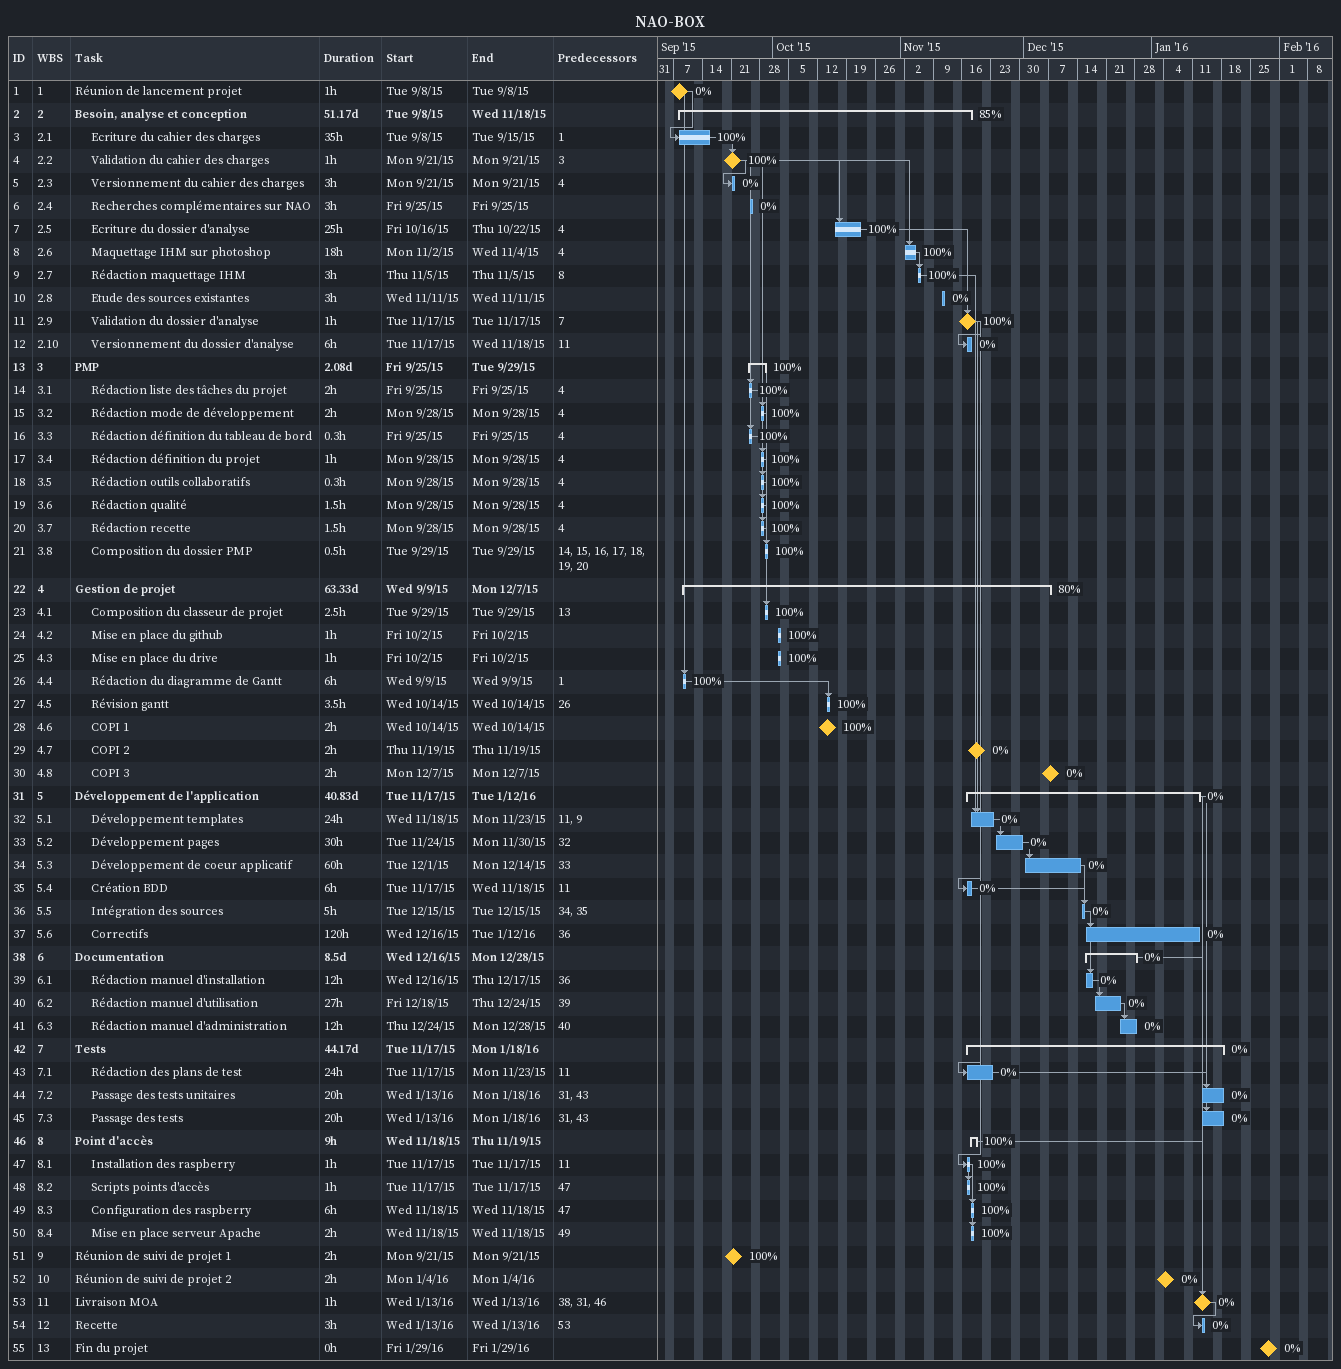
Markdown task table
NAO-BOX

| ID | WBS | Task | Duration | Start | Finish | Predecessors | % complete |
|---|---|---|---|---|---|---|---|
| 1 | 1 | Réunion de lancement projet | 1h | 2015-09-08 | 2015-09-08 |  | 0 |
| 2 | 2 | **Besoin, analyse et conception** | 51.17d | 2015-09-08 | 2015-11-18 |  | 85 |
| 3 | 2.1 | Ecriture du cahier des charges | 35h | 2015-09-08 | 2015-09-15 | 1 | 100 |
| 4 | 2.2 | Validation du cahier des charges | 1h | 2015-09-21 | 2015-09-21 | 3 | 100 |
| 5 | 2.3 | Versionnement du cahier des charges | 3h | 2015-09-21 | 2015-09-21 | 4 | 0 |
| 6 | 2.4 | Recherches complémentaires sur NAO | 3h | 2015-09-25 | 2015-09-25 |  | 0 |
| 7 | 2.5 | Ecriture du dossier d'analyse | 25h | 2015-10-16 | 2015-10-22 | 4 | 100 |
| 8 | 2.6 | Maquettage IHM sur photoshop | 18h | 2015-11-02 | 2015-11-04 | 4 | 100 |
| 9 | 2.7 | Rédaction maquettage IHM | 3h | 2015-11-05 | 2015-11-05 | 8 | 100 |
| 10 | 2.8 | Etude des sources existantes | 3h | 2015-11-11 | 2015-11-11 |  | 0 |
| 11 | 2.9 | Validation du dossier d'analyse | 1h | 2015-11-17 | 2015-11-17 | 7 | 100 |
| 12 | 2.10 | Versionnement du dossier d'analyse | 6h | 2015-11-17 | 2015-11-18 | 11 | 0 |
| 13 | 3 | **PMP** | 2.08d | 2015-09-25 | 2015-09-29 |  | 100 |
| 14 | 3.1 | Rédaction liste des tâches du projet | 2h | 2015-09-25 | 2015-09-25 | 4 | 100 |
| 15 | 3.2 | Rédaction mode de développement | 2h | 2015-09-28 | 2015-09-28 | 4 | 100 |
| 16 | 3.3 | Rédaction définition du tableau de bord | 0.3h | 2015-09-25 | 2015-09-25 | 4 | 100 |
| 17 | 3.4 | Rédaction définition du projet | 1h | 2015-09-28 | 2015-09-28 | 4 | 100 |
| 18 | 3.5 | Rédaction outils collaboratifs | 0.3h | 2015-09-28 | 2015-09-28 | 4 | 100 |
| 19 | 3.6 | Rédaction qualité | 1.5h | 2015-09-28 | 2015-09-28 | 4 | 100 |
| 20 | 3.7 | Rédaction recette | 1.5h | 2015-09-28 | 2015-09-28 | 4 | 100 |
| 21 | 3.8 | Composition du dossier PMP | 0.5h | 2015-09-29 | 2015-09-29 | 14, 15, 16, 17, 18, 19, 20 | 100 |
| 22 | 4 | **Gestion de projet** | 63.33d | 2015-09-09 | 2015-12-07 |  | 80 |
| 23 | 4.1 | Composition du classeur de projet | 2.5h | 2015-09-29 | 2015-09-29 | 13 | 100 |
| 24 | 4.2 | Mise en place du github | 1h | 2015-10-02 | 2015-10-02 |  | 100 |
| 25 | 4.3 | Mise en place du drive | 1h | 2015-10-02 | 2015-10-02 |  | 100 |
| 26 | 4.4 | Rédaction du diagramme de Gantt | 6h | 2015-09-09 | 2015-09-09 | 1 | 100 |
| 27 | 4.5 | Révision gantt | 3.5h | 2015-10-14 | 2015-10-14 | 26 | 100 |
| 28 | 4.6 | COPI 1 | 2h | 2015-10-14 | 2015-10-14 |  | 100 |
| 29 | 4.7 | COPI 2 | 2h | 2015-11-19 | 2015-11-19 |  | 0 |
| 30 | 4.8 | COPI 3 | 2h | 2015-12-07 | 2015-12-07 |  | 0 |
| 31 | 5 | **Développement de l'application** | 40.83d | 2015-11-17 | 2016-01-12 |  | 0 |
| 32 | 5.1 | Développement templates | 24h | 2015-11-18 | 2015-11-23 | 11, 9 | 0 |
| 33 | 5.2 | Développement pages | 30h | 2015-11-24 | 2015-11-30 | 32 | 0 |
| 34 | 5.3 | Développement de coeur applicatif | 60h | 2015-12-01 | 2015-12-14 | 33 | 0 |
| 35 | 5.4 | Création BDD | 6h | 2015-11-17 | 2015-11-18 | 11 | 0 |
| 36 | 5.5 | Intégration des sources | 5h | 2015-12-15 | 2015-12-15 | 34, 35 | 0 |
| 37 | 5.6 | Correctifs | 120h | 2015-12-16 | 2016-01-12 | 36 | 0 |
| 38 | 6 | **Documentation** | 8.5d | 2015-12-16 | 2015-12-28 |  | 0 |
| 39 | 6.1 | Rédaction manuel d'installation | 12h | 2015-12-16 | 2015-12-17 | 36 | 0 |
| 40 | 6.2 | Rédaction manuel d'utilisation | 27h | 2015-12-18 | 2015-12-24 | 39 | 0 |
| 41 | 6.3 | Rédaction manuel d'administration | 12h | 2015-12-24 | 2015-12-28 | 40 | 0 |
| 42 | 7 | **Tests** | 44.17d | 2015-11-17 | 2016-01-18 |  | 0 |
| 43 | 7.1 | Rédaction des plans de test | 24h | 2015-11-17 | 2015-11-23 | 11 | 0 |
| 44 | 7.2 | Passage des tests unitaires | 20h | 2016-01-13 | 2016-01-18 | 31, 43 | 0 |
| 45 | 7.3 | Passage des tests | 20h | 2016-01-13 | 2016-01-18 | 31, 43 | 0 |
| 46 | 8 | **Point d'accès** | 9h | 2015-11-18 | 2015-11-19 |  | 100 |
| 47 | 8.1 | Installation des raspberry | 1h | 2015-11-17 | 2015-11-17 | 11 | 100 |
| 48 | 8.2 | Scripts points d'accès | 1h | 2015-11-17 | 2015-11-17 | 47 | 100 |
| 49 | 8.3 | Configuration des raspberry | 6h | 2015-11-18 | 2015-11-18 | 47 | 100 |
| 50 | 8.4 | Mise en place serveur Apache | 2h | 2015-11-18 | 2015-11-18 | 49 | 100 |
| 51 | 9 | Réunion de suivi de projet 1 | 2h | 2015-09-21 | 2015-09-21 |  | 100 |
| 52 | 10 | Réunion de suivi de projet 2 | 2h | 2016-01-04 | 2016-01-04 |  | 0 |
| 53 | 11 | Livraison MOA | 1h | 2016-01-13 | 2016-01-13 | 38, 31, 46 | 0 |
| 54 | 12 | Recette | 3h | 2016-01-13 | 2016-01-13 | 53 | 0 |
| 55 | 13 | Fin du projet | 0h | 2016-01-29 | 2016-01-29 |  | 0 |
